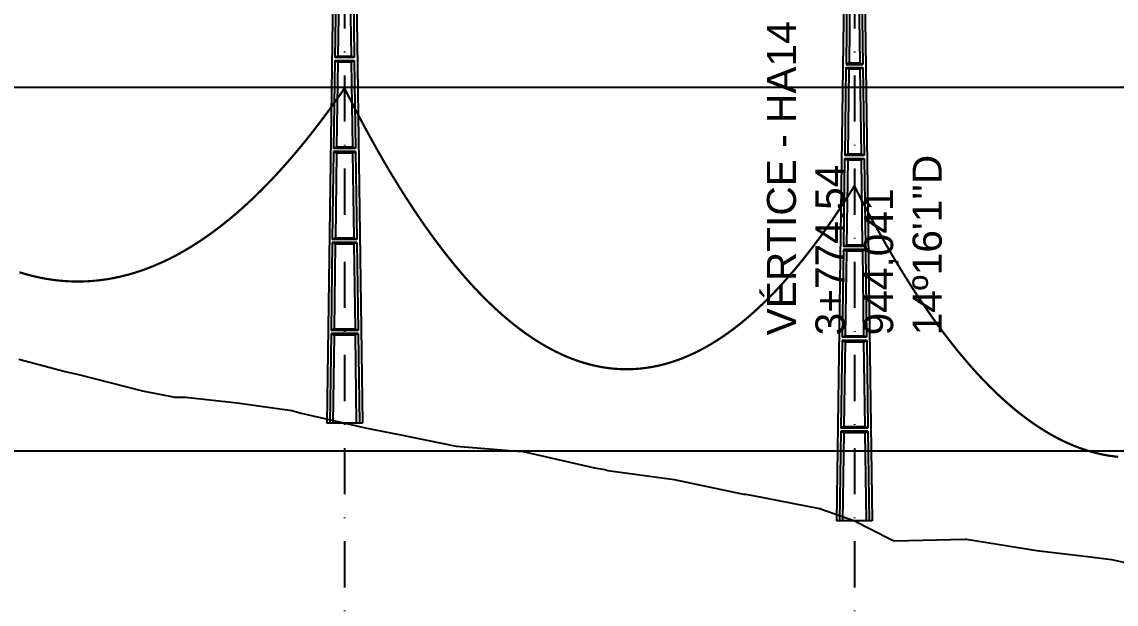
# Model space of a CAD drawing. Header units: metres. Extents: x -121 to 9872, y 3505 to 10721.
# Drawn here: x 3710.2 to 3860.5, y 9429 to 9509 of the extents above; entities that cross this region are included whole.
import ezdxf

# ---------------------------------------------------------------- set-up
doc = ezdxf.new("R2010")
doc.units = ezdxf.units.M
doc.linetypes.add('DASHDOT', pattern=[25.4, 12.7, -6.35, 0, -6.35])
for name, color, linetype in [('CON-EOL- PROJEÇÃO', 22, 'Continuous'), ('Grade', 9, 'Continuous'), ('Ind.Rot', 8, 'DASHDOT'), ('Modelo_CotaTerreno_Perfil', 7, 'Continuous'), ('Perfil - Texto Geral', 7, 'Continuous'), ('POSTE DT', 7, 'Continuous')]:
    doc.layers.add(name, color=color, linetype=linetype)
doc.styles.add('Arial', font='arial.ttf')

# ---------------------------------------------------------------- blocks, each defined once
blk = doc.blocks.new('*U1')
at = {"layer": 'POSTE DT', "extrusion": (0, 1, 0)}
for p, q in [((-3.31, 378.23), (-4.05, 262)), ((-3.31, 378.23), (3.31, 378.23)), ((3.31, 378.23), (4.06, 262)), ((-4.05, 262), (-7.72, 0)), ((-4.05, 262), (-4.05, 262)), ((-2.73, 262), (-3.08, 237.05)), ((-2.73, 262), (2.75, 262)), ((-1.42, 262), (-1.77, 237.57)), ((1.43, 262), (1.77, 237.57)), ((2.75, 262), (3.1, 237.05)), ((4.06, 262), (7.72, 0)), ((3.1, 237.05), (-3.08, 237.05)), ((-3.1, 235.74), (-3.63, 197.65)), ((3.11, 235.73), (-3.1, 235.74)), ((-1.8, 235.21), (-2.32, 198.19)), ((1.8, 235.21), (2.32, 198.19)), ((3.11, 235.73), (3.65, 197.65)), ((-3.65, 196.34), (-4.19, 158.25)), ((-2.35, 195.8), (-2.87, 158.8)), ((2.35, 195.8), (2.87, 158.8)), ((3.66, 196.34), (4.2, 158.25)), ((-4.21, 156.94), (-4.74, 118.85)), ((-2.9, 156.39), (-3.42, 119.41)), ((2.91, 156.39), (3.42, 119.41)), ((4.21, 156.94), (4.75, 118.85)), ((4.75, 118.85), (-4.74, 118.85)), ((-4.76, 117.54), (-5.29, 79.45)), ((4.77, 117.54), (-4.76, 117.54)), ((-3.46, 116.98), (-3.97, 80.02)), ((3.46, 116.98), (3.98, 80.02)), ((4.77, 117.54), (5.3, 79.45)), ((-5.31, 78.14), (-5.85, 40.06)), ((5.32, 78.14), (-5.31, 78.14)), ((5.3, 79.45), (-5.29, 79.45)), ((-4.01, 77.57), (-4.53, 40.63)), ((4.01, 77.57), (4.53, 40.63)), ((5.32, 78.14), (5.85, 40.06)), ((-5.86, 38.74), (-6.41, 0)), ((5.87, 38.74), (-5.86, 38.74)), ((5.85, 40.06), (-5.85, 40.06)), ((-4.56, 38.17), (-5.1, 0)), ((4.56, 38.17), (5.1, 0)), ((5.87, 38.74), (6.41, 0)), ((-6.41, 0), (-7.72, 0)), ((-5.1, 0), (-6.41, 0)), ((5.1, 0), (-5.1, 0)), ((6.41, 0), (5.1, 0)), ((7.72, 0), (6.41, 0))]:
    blk.add_line(p, q, dxfattribs=at)
at = {"layer": 'POSTE DT', "ltscale": 3}
for points in [[(-3.65, 196.34), (3.66, 196.34)], [(-3.63, 197.65), (3.65, 197.65)], [(-4.21, 156.94), (4.21, 156.94)], [(4.2, 158.25), (-4.19, 158.25)]]:
    blk.add_lwpolyline(points, dxfattribs=at)
at = {"layer": 'POSTE DT'}
for points, knots in [([(0.25, 309.94), (0.25, 309.93), (0.25, 309.93), (0.25, 309.92), (0.25, 309.91), (0.25, 309.9), (0.25, 309.89), (0.24, 309.85), (0.22, 309.82), (0.19, 309.77), (0.16, 309.74), (0.11, 309.71), (0.08, 309.7), (0.01, 309.68), (-0.02, 309.68), (-0.08, 309.7), (-0.11, 309.71), (-0.16, 309.74), (-0.18, 309.76), (-0.21, 309.8), (-0.22, 309.82), (-0.24, 309.85), (-0.24, 309.87), (-0.25, 309.89), (-0.25, 309.9), (-0.25, 309.92), (-0.25, 309.92), (-0.25, 309.93), (-0.25, 309.94), (-0.25, 309.95), (-0.25, 309.95), (-0.25, 309.96), (-0.25, 309.97), (-0.24, 310), (-0.23, 310.02), (-0.21, 310.07), (-0.2, 310.09), (-0.15, 310.14), (-0.13, 310.15), (-0.07, 310.18), (-0.03, 310.19), (0.03, 310.19), (0.06, 310.18), (0.12, 310.16), (0.14, 310.14), (0.18, 310.11), (0.2, 310.09), (0.21, 310.06), (0.22, 310.05), (0.23, 310.04), (0.24, 310.01), (0.24, 309.99), (0.25, 309.97), (0.25, 309.96), (0.25, 309.95), (0.25, 309.94), (0.25, 309.94), (0.25, 309.94), (0.25, 309.94)], [-54.728303, -54.728303, -54.728303, -54.728303, -54.309038, -54.309038, -53.647169, -53.647169, -52.532885, -52.532885, -48.86224, -48.86224, -45.282765, -45.282765, -41.52867, -41.52867, -37.867486, -37.867486, -34.454589, -34.454589, -31.301423, -31.301423, -28.48103, -28.48103, -26.961755, -26.961755, -25.7544, -25.7544, -25.136228, -25.136228, -24.64409, -24.64409, -24.094201, -24.094201, -23.191199, -23.191199, -20.494482, -20.494482, -17.342863, -17.342863, -13.645538, -13.645538, -9.835989, -9.835989, -6.296781, -6.296781, -3.005029, -3.005029, 0, 0, 0, 1.527594, 1.527594, 3.697216, 3.697216, 4.489727, 4.489727, 5.01438, 5.01438, 5.095313, 5.095313, 5.095313, 5.095313]), ([(-1.77, 237.57), (-1.99, 237.49), (-2.21, 237.4), (-2.64, 237.22), (-2.86, 237.14), (-3.08, 237.05)], [0, 0, 0, 0, 56.660495, 56.660495, 113.412826, 113.412826, 113.412826, 113.412826]), ([(1.77, 237.57), (1.18, 237.57), (0.59, 237.57), (-0.59, 237.57), (-1.18, 237.57), (-1.77, 237.57)], [0, 0, 0, 0, 67.306894, 67.306894, 134.614447, 134.614447, 134.614447, 134.614447]), ([(3.1, 237.05), (2.87, 237.14), (2.65, 237.23), (2.21, 237.4), (1.99, 237.49), (1.77, 237.57)], [0, 0, 0, 0, 56.738948, 56.738948, 113.38731, 113.38731, 113.38731, 113.38731]), ([(-3.1, 235.74), (-2.88, 235.65), (-2.67, 235.56), (-2.23, 235.39), (-2.02, 235.3), (-1.8, 235.21)], [0.055576, 0.055576, 0.055576, 0.055576, 56.767409, 56.767409, 113.50757, 113.50757, 113.50757, 113.50757]), ([(-1.8, 235.21), (-1.2, 235.21), (-0.6, 235.21), (0.6, 235.21), (1.2, 235.21), (1.8, 235.21)], [0, 0, 0, 0, 68.567797, 68.567797, 137.136247, 137.136247, 137.136247, 137.136247]), ([(1.8, 235.21), (2.02, 235.3), (2.24, 235.38), (2.68, 235.56), (2.89, 235.65), (3.11, 235.73)], [0, 0, 0, 0, 56.845349, 56.845349, 113.599799, 113.599799, 113.599799, 113.599799]), ([(-3.65, 196.34), (-3.43, 196.25), (-3.22, 196.16), (-2.78, 195.98), (-2.57, 195.89), (-2.35, 195.8)], [0.054307, 0.054307, 0.054307, 0.054307, 63.527131, 63.527131, 127.063246, 127.063246, 127.063246, 127.063246]), ([(-2.32, 198.19), (-2.54, 198.1), (-2.76, 198.01), (-3.2, 197.83), (-3.41, 197.74), (-3.63, 197.65)], [0, 0, 0, 0, 63.412073, 63.412073, 126.777421, 126.777421, 126.777421, 126.777421]), ([(-2.35, 195.8), (-1.57, 195.8), (-0.78, 195.8), (0.79, 195.8), (1.57, 195.8), (2.35, 195.8)], [0, 0, 0, 0, 89.585713, 89.585713, 179.17191, 179.17191, 179.17191, 179.17191]), ([(2.32, 198.19), (1.55, 198.19), (0.77, 198.19), (-0.77, 198.19), (-1.55, 198.19), (-2.32, 198.19)], [0, 0, 0, 0, 88.31008, 88.31008, 176.620652, 176.620652, 176.620652, 176.620652]), ([(3.65, 197.65), (3.43, 197.74), (3.2, 197.83), (2.76, 198.01), (2.54, 198.1), (2.32, 198.19)], [0, 0, 0, 0, 63.488119, 63.488119, 126.880939, 126.880939, 126.880939, 126.880939]), ([(2.35, 195.8), (2.57, 195.89), (2.79, 195.98), (3.23, 196.16), (3.45, 196.25), (3.66, 196.34)], [0, 0, 0, 0, 63.60246, 63.60246, 127.109696, 127.109696, 127.109696, 127.109696]), ([(-4.21, 156.94), (-3.99, 156.85), (-3.77, 156.75), (-3.34, 156.57), (-3.12, 156.48), (-2.9, 156.39)], [0.053423, 0.053423, 0.053423, 0.053423, 70.429742, 70.429742, 140.90167, 140.90167, 140.90167, 140.90167]), ([(-2.87, 158.8), (-3.09, 158.71), (-3.31, 158.62), (-3.75, 158.43), (-3.97, 158.34), (-4.19, 158.25)], [0, 0, 0, 0, 70.301707, 70.301707, 140.590947, 140.590947, 140.590947, 140.590947]), ([(-2.9, 156.39), (-1.94, 156.39), (-0.97, 156.39), (0.97, 156.39), (1.94, 156.39), (2.91, 156.39)], [0, 0, 0, 0, 110.60219, 110.60219, 221.20473, 221.20473, 221.20473, 221.20473]), ([(2.87, 158.8), (1.92, 158.8), (0.96, 158.8), (-0.96, 158.8), (-1.91, 158.8), (-2.87, 158.8)], [0, 0, 0, 0, 109.314454, 109.314454, 218.629264, 218.629264, 218.629264, 218.629264]), ([(4.2, 158.25), (3.98, 158.34), (3.76, 158.44), (3.31, 158.62), (3.09, 158.71), (2.87, 158.8)], [0, 0, 0, 0, 70.379198, 70.379198, 140.659718, 140.659718, 140.659718, 140.659718]), ([(2.91, 156.39), (3.12, 156.48), (3.34, 156.57), (3.78, 156.75), (4, 156.85), (4.21, 156.94)], [0, 0, 0, 0, 70.506649, 70.506649, 140.914701, 140.914701, 140.914701, 140.914701]), ([(-3.42, 119.41), (-3.64, 119.32), (-3.86, 119.23), (-4.3, 119.04), (-4.52, 118.95), (-4.74, 118.85)], [0, 0, 0, 0, 77.299547, 77.299547, 154.618634, 154.618634, 154.618634, 154.618634]), ([(3.42, 119.41), (2.28, 119.41), (1.14, 119.41), (-1.14, 119.41), (-2.28, 119.41), (-3.42, 119.41)], [0, 0, 0, 0, 130.319901, 130.319901, 260.640046, 260.640046, 260.640046, 260.640046]), ([(4.75, 118.85), (4.53, 118.95), (4.31, 119.04), (3.87, 119.23), (3.64, 119.32), (3.42, 119.41)], [0, 0, 0, 0, 77.381597, 77.381597, 154.66183, 154.66183, 154.66183, 154.66183]), ([(-4.76, 117.54), (-4.54, 117.45), (-4.32, 117.35), (-3.89, 117.17), (-3.67, 117.07), (-3.46, 116.98)], [0.052784, 0.052784, 0.052784, 0.052784, 77.438432, 77.438432, 154.950301, 154.950301, 154.950301, 154.950301]), ([(-3.46, 116.98), (-2.3, 116.98), (-1.15, 116.98), (1.15, 116.98), (2.31, 116.98), (3.46, 116.98)], [0, 0, 0, 0, 131.617604, 131.617604, 263.235447, 263.235447, 263.235447, 263.235447]), ([(3.46, 116.98), (3.68, 117.07), (3.89, 117.17), (4.33, 117.35), (4.55, 117.45), (4.77, 117.54)], [0, 0, 0, 0, 77.520013, 77.520013, 154.938747, 154.938747, 154.938747, 154.938747]), ([(-5.31, 78.14), (-5.09, 78.05), (-4.88, 77.95), (-4.44, 77.76), (-4.23, 77.67), (-4.01, 77.57)], [0.052308, 0.052308, 0.052308, 0.052308, 84.527725, 84.527725, 169.158824, 169.158824, 169.158824, 169.158824]), ([(-3.97, 80.02), (-4.19, 79.93), (-4.41, 79.83), (-4.85, 79.64), (-5.07, 79.55), (-5.29, 79.45)], [0, 0, 0, 0, 84.379671, 84.379671, 168.809376, 168.809376, 168.809376, 168.809376]), ([(-4.01, 77.57), (-2.67, 77.57), (-1.34, 77.57), (1.34, 77.57), (2.67, 77.57), (4.01, 77.57)], [0, 0, 0, 0, 152.632212, 152.632212, 305.264569, 305.264569, 305.264569, 305.264569]), ([(3.98, 80.02), (2.65, 80.02), (1.33, 80.02), (-1.32, 80.02), (-2.65, 80.02), (-3.97, 80.02)], [0, 0, 0, 0, 151.326157, 151.326157, 302.652465, 302.652465, 302.652465, 302.652465]), ([(5.3, 79.45), (5.08, 79.55), (4.86, 79.64), (4.42, 79.83), (4.2, 79.93), (3.98, 80.02)], [0, 0, 0, 0, 84.46863, 84.46863, 168.833721, 168.833721, 168.833721, 168.833721]), ([(4.01, 77.57), (4.23, 77.67), (4.45, 77.76), (4.88, 77.95), (5.1, 78.05), (5.32, 78.14)], [0, 0, 0, 0, 84.616316, 84.616316, 169.129178, 169.129178, 169.129178, 169.129178]), ([(-5.86, 38.74), (-5.65, 38.65), (-5.43, 38.55), (-5, 38.36), (-4.78, 38.26), (-4.56, 38.17)], [0.026524, 0.026524, 0.026524, 0.026524, 91.679563, 91.679563, 183.466041, 183.466041, 183.466041, 183.466041]), ([(-4.53, 40.63), (-4.75, 40.53), (-4.97, 40.44), (-5.41, 40.25), (-5.63, 40.15), (-5.85, 40.06)], [0, 0, 0, 0, 91.523648, 91.523648, 183.126775, 183.126775, 183.126775, 183.126775]), ([(-4.56, 38.17), (-3.04, 38.17), (-1.52, 38.17), (1.52, 38.17), (3.04, 38.17), (4.56, 38.17)], [0, 0, 0, 0, 173.646192, 173.646192, 347.292451, 347.292451, 347.292451, 347.292451]), ([(4.53, 40.63), (3.02, 40.63), (1.51, 40.63), (-1.51, 40.63), (-3.02, 40.63), (-4.53, 40.63)], [0, 0, 0, 0, 172.33304, 172.33304, 344.666151, 344.666151, 344.666151, 344.666151]), ([(5.85, 40.06), (5.63, 40.15), (5.41, 40.25), (4.97, 40.44), (4.75, 40.53), (4.53, 40.63)], [0, 0, 0, 0, 91.621326, 91.621326, 183.137324, 183.137324, 183.137324, 183.137324]), ([(4.56, 38.17), (4.78, 38.26), (5, 38.36), (5.43, 38.55), (5.65, 38.65), (5.87, 38.74)], [0, 0, 0, 0, 91.776928, 91.776928, 183.448614, 183.448614, 183.448614, 183.448614])]:
    blk.add_open_spline(points, degree=3, knots=knots, dxfattribs=at)

msp = doc.modelspace()

# ---------------------------------------------------------------- linework, layer by layer
at = {"layer": 'CON-EOL- PROJEÇÃO', "const_width": 0.3}
for points in [[(3709.888, 9474.561), (3710.305, 9474.432), (3710.722, 9474.31), (3711.14, 9474.194), (3711.557, 9474.086), (3711.974, 9473.984), (3712.391, 9473.89), (3712.809, 9473.802), (3713.226, 9473.721), (3713.643, 9473.647), (3714.06, 9473.58), (3714.478, 9473.519), (3714.895, 9473.466), (3715.312, 9473.419), (3715.729, 9473.38), (3716.147, 9473.347), (3716.564, 9473.321), (3716.981, 9473.302), (3717.399, 9473.29), (3717.816, 9473.285), (3718.233, 9473.287), (3718.65, 9473.296), (3719.068, 9473.311), (3719.485, 9473.333), (3719.902, 9473.363), (3720.319, 9473.399), (3720.737, 9473.442), (3721.154, 9473.492), (3721.571, 9473.549), (3721.988, 9473.612), (3722.406, 9473.683), (3722.823, 9473.76), (3723.24, 9473.845), (3723.657, 9473.936), (3724.075, 9474.034), (3724.492, 9474.139), (3724.909, 9474.251), (3725.327, 9474.37), (3725.744, 9474.495), (3726.161, 9474.628), (3726.578, 9474.767), (3726.996, 9474.914), (3727.413, 9475.067), (3727.83, 9475.227), (3728.247, 9475.394), (3728.665, 9475.568), (3729.082, 9475.749), (3729.499, 9475.936), (3729.916, 9476.131), (3730.334, 9476.332), (3730.751, 9476.541), (3731.168, 9476.756), (3731.585, 9476.978), (3732.003, 9477.207), (3732.42, 9477.443), (3732.837, 9477.686), (3733.255, 9477.936), (3733.672, 9478.192), (3734.089, 9478.456), (3734.506, 9478.726), (3734.924, 9479.004), (3735.341, 9479.288), (3735.758, 9479.579), (3736.175, 9479.877), (3736.593, 9480.182), (3737.01, 9480.494), (3737.427, 9480.813), (3737.844, 9481.138), (3738.262, 9481.471), (3738.679, 9481.81), (3739.096, 9482.157), (3739.514, 9482.51), (3739.931, 9482.87), (3740.348, 9483.237), (3740.765, 9483.611), (3741.183, 9483.992), (3741.6, 9484.38), (3742.017, 9484.775), (3742.434, 9485.177), (3742.852, 9485.585), (3743.269, 9486.001), (3743.686, 9486.423), (3744.103, 9486.853), (3744.521, 9487.289), (3744.938, 9487.732), (3745.355, 9488.182), (3745.772, 9488.639), (3746.19, 9489.103), (3746.607, 9489.574), (3747.024, 9490.052), (3747.442, 9490.537), (3747.859, 9491.029), (3748.276, 9491.527), (3748.693, 9492.033), (3749.111, 9492.545), (3749.528, 9493.065), (3749.945, 9493.591), (3750.362, 9494.124), (3750.78, 9494.665), (3751.197, 9495.212), (3751.614, 9495.766), (3752.031, 9496.327), (3752.449, 9496.895), (3752.866, 9497.47), (3753.283, 9498.052), (3753.7, 9498.641), (3754.118, 9499.237), (3754.535, 9499.84)], [(3754.535, 9499.84), (3754.883, 9499.146), (3755.232, 9498.459), (3755.58, 9497.778), (3755.928, 9497.103), (3756.276, 9496.435), (3756.625, 9495.773), (3756.973, 9495.118), (3757.321, 9494.468), (3757.669, 9493.826), (3758.018, 9493.189), (3758.366, 9492.559), (3758.714, 9491.935), (3759.062, 9491.317), (3759.411, 9490.706), (3759.759, 9490.101), (3760.107, 9489.502), (3760.455, 9488.91), (3760.804, 9488.324), (3761.152, 9487.744), (3761.5, 9487.171), (3761.849, 9486.604), (3762.197, 9486.043), (3762.545, 9485.488), (3762.893, 9484.94), (3763.242, 9484.398), (3763.59, 9483.863), (3763.938, 9483.334), (3764.286, 9482.811), (3764.635, 9482.294), (3764.983, 9481.784), (3765.331, 9481.28), (3765.679, 9480.782), (3766.028, 9480.29), (3766.376, 9479.805), (3766.724, 9479.326), (3767.072, 9478.853), (3767.421, 9478.387), (3767.769, 9477.927), (3768.117, 9477.473), (3768.466, 9477.026), (3768.814, 9476.585), (3769.162, 9476.15), (3769.51, 9475.721), (3769.859, 9475.299), (3770.207, 9474.882), (3770.555, 9474.472), (3770.903, 9474.069), (3771.252, 9473.672), (3771.6, 9473.28), (3771.948, 9472.896), (3772.296, 9472.517), (3772.645, 9472.145), (3772.993, 9471.779), (3773.341, 9471.419), (3773.69, 9471.066), (3774.038, 9470.718), (3774.386, 9470.377), (3774.734, 9470.043), (3775.083, 9469.714), (3775.431, 9469.392), (3775.779, 9469.076), (3776.127, 9468.766), (3776.476, 9468.463), (3776.824, 9468.166), (3777.172, 9467.875), (3777.52, 9467.59), (3777.869, 9467.311), (3778.217, 9467.039), (3778.565, 9466.773), (3778.913, 9466.514), (3779.262, 9466.26), (3779.61, 9466.013), (3779.958, 9465.772), (3780.307, 9465.537), (3780.655, 9465.309), (3781.003, 9465.086), (3781.351, 9464.87), (3781.7, 9464.66), (3782.048, 9464.457), (3782.396, 9464.26), (3782.744, 9464.068), (3783.093, 9463.884), (3783.441, 9463.705), (3783.789, 9463.533), (3784.137, 9463.367), (3784.486, 9463.207), (3784.834, 9463.053), (3785.182, 9462.905), (3785.53, 9462.764), (3785.879, 9462.629), (3786.227, 9462.501), (3786.575, 9462.378), (3786.924, 9462.262), (3787.272, 9462.152), (3787.62, 9462.048), (3787.968, 9461.95), (3788.317, 9461.859), (3788.665, 9461.774), (3789.013, 9461.695), (3789.361, 9461.622), (3789.71, 9461.556), (3790.058, 9461.495), (3790.406, 9461.441), (3790.754, 9461.394), (3791.103, 9461.352), (3791.451, 9461.317), (3791.799, 9461.288), (3792.147, 9461.265), (3792.496, 9461.248), (3792.844, 9461.238), (3793.192, 9461.234), (3793.541, 9461.236), (3793.889, 9461.244), (3794.237, 9461.258), (3794.585, 9461.279), (3794.934, 9461.306), (3795.282, 9461.339), (3795.63, 9461.379), (3795.978, 9461.424), (3796.327, 9461.476), (3796.675, 9461.534), (3797.023, 9461.599), (3797.371, 9461.669), (3797.72, 9461.746), (3798.068, 9461.829), (3798.416, 9461.918), (3798.764, 9462.013), (3799.113, 9462.115), (3799.461, 9462.223), (3799.809, 9462.337), (3800.158, 9462.458), (3800.506, 9462.584), (3800.854, 9462.717), (3801.202, 9462.856), (3801.551, 9463.001), (3801.899, 9463.153), (3802.247, 9463.311), (3802.595, 9463.475), (3802.944, 9463.645), (3803.292, 9463.821), (3803.64, 9464.004), (3803.988, 9464.193), (3804.337, 9464.388), (3804.685, 9464.59), (3805.033, 9464.797), (3805.381, 9465.011), (3805.73, 9465.231), (3806.078, 9465.458), (3806.426, 9465.69), (3806.775, 9465.929), (3807.123, 9466.174), (3807.471, 9466.426), (3807.819, 9466.683), (3808.168, 9466.947), (3808.516, 9467.217), (3808.864, 9467.493), (3809.212, 9467.776), (3809.561, 9468.065), (3809.909, 9468.36), (3810.257, 9468.661), (3810.605, 9468.969), (3810.954, 9469.282), (3811.302, 9469.603), (3811.65, 9469.929), (3811.999, 9470.261), (3812.347, 9470.6), (3812.695, 9470.945), (3813.043, 9471.297), (3813.392, 9471.654), (3813.74, 9472.018), (3814.088, 9472.388), (3814.436, 9472.765), (3814.785, 9473.147), (3815.133, 9473.536), (3815.481, 9473.931), (3815.829, 9474.333), (3816.178, 9474.741), (3816.526, 9475.155), (3816.874, 9475.575), (3817.222, 9476.001), (3817.571, 9476.434), (3817.919, 9476.873), (3818.267, 9477.318), (3818.616, 9477.77), (3818.964, 9478.228), (3819.312, 9478.692), (3819.66, 9479.163), (3820.009, 9479.639), (3820.357, 9480.123), (3820.705, 9480.612), (3821.053, 9481.108), (3821.402, 9481.609), (3821.75, 9482.118), (3822.098, 9482.632), (3822.446, 9483.153), (3822.795, 9483.68), (3823.143, 9484.213), (3823.491, 9484.753), (3823.839, 9485.299), (3824.188, 9485.851), (3824.536, 9486.41)], [(3824.536, 9486.41), (3824.884, 9485.728), (3825.233, 9485.053), (3825.581, 9484.384), (3825.929, 9483.721), (3826.277, 9483.065), (3826.626, 9482.415), (3826.974, 9481.772), (3827.322, 9481.135), (3827.67, 9480.504), (3828.019, 9479.879), (3828.367, 9479.261), (3828.715, 9478.649), (3829.063, 9478.043), (3829.412, 9477.444), (3829.76, 9476.851), (3830.108, 9476.264), (3830.456, 9475.684), (3830.805, 9475.11), (3831.153, 9474.542), (3831.501, 9473.98), (3831.849, 9473.425), (3832.198, 9472.877), (3832.546, 9472.334), (3832.894, 9471.798), (3833.242, 9471.268), (3833.591, 9470.744), (3833.939, 9470.227), (3834.287, 9469.716), (3834.636, 9469.211), (3834.984, 9468.712), (3835.332, 9468.22), (3835.68, 9467.735), (3836.029, 9467.255), (3836.377, 9466.782), (3836.725, 9466.315), (3837.073, 9465.854), (3837.422, 9465.399), (3837.77, 9464.951), (3838.118, 9464.509), (3838.466, 9464.074), (3838.815, 9463.644), (3839.163, 9463.221), (3839.511, 9462.804), (3839.859, 9462.394), (3840.208, 9461.989), (3840.556, 9461.592), (3840.904, 9461.2), (3841.252, 9460.814), (3841.601, 9460.435), (3841.949, 9460.062), (3842.297, 9459.695), (3842.645, 9459.335), (3842.994, 9458.981), (3843.342, 9458.633), (3843.69, 9458.291), (3844.038, 9457.956), (3844.387, 9457.627), (3844.735, 9457.304), (3845.083, 9456.987), (3845.432, 9456.677), (3845.78, 9456.373), (3846.128, 9456.075), (3846.476, 9455.783), (3846.825, 9455.498), (3847.173, 9455.219), (3847.521, 9454.946), (3847.869, 9454.679), (3848.218, 9454.419), (3848.566, 9454.165), (3848.914, 9453.917), (3849.262, 9453.675), (3849.611, 9453.44), (3849.959, 9453.21), (3850.307, 9452.987), (3850.655, 9452.771), (3851.004, 9452.56), (3851.352, 9452.356), (3851.7, 9452.158), (3852.048, 9451.966), (3852.397, 9451.781), (3852.745, 9451.601), (3853.093, 9451.428), (3853.441, 9451.262), (3853.79, 9451.101), (3854.138, 9450.947), (3854.486, 9450.799), (3854.835, 9450.657), (3855.183, 9450.521), (3855.531, 9450.391), (3855.879, 9450.268), (3856.228, 9450.151), (3856.576, 9450.041), (3856.924, 9449.936), (3857.272, 9449.838), (3857.621, 9449.746), (3857.969, 9449.66), (3858.317, 9449.58), (3858.665, 9449.507), (3859.014, 9449.44), (3859.362, 9449.379), (3859.71, 9449.324), (3860.058, 9449.276), (3860.407, 9449.234), (3860.755, 9449.198)]]:
    msp.add_lwpolyline(points, dxfattribs=at)
at = {"layer": 'Grade'}
for points in [[(0, 9500), (9859.453, 9500)], [(0, 9450), (9859.453, 9450)]]:
    msp.add_lwpolyline(points, dxfattribs=at)
at = {"layer": 'Ind.Rot', "linetype": 'DASHDOT', "ltscale": 0.5}
for points in [[(3754.535, 10500), (3754.535, 8300)], [(3824.536, 10500), (3824.536, 8300)]]:
    msp.add_lwpolyline(points, dxfattribs=at)
at = {"layer": 'Modelo_CotaTerreno_Perfil', "linetype": 'Continuous', "lineweight": -3}
msp.add_lwpolyline([(3709.817, 9462.615), (3716.157, 9460.909), (3718, 9460.489), (3726.811, 9458.248), (3731.24, 9457.374), (3732.688, 9457.4), (3739.794, 9456.628), (3747.295, 9455.543), (3748.56, 9455.205), (3757.586, 9453.14), (3760.835, 9452.496), (3761.792, 9452.29), (3769.853, 9450.664), (3778.319, 9449.985), (3779.053, 9449.933), (3788.838, 9447.679), (3790.251, 9447.434), (3790.701, 9447.324), (3799.781, 9446.076), (3809.31, 9444.079), (3809.608, 9444.047), (3810.349, 9443.924), (3819.741, 9442.099), (3819.863, 9442.075), (3819.89, 9442.07), (3824.462, 9440.443), (3829.516, 9437.874), (3830.015, 9437.676), (3839.759, 9437.906), (3839.796, 9437.899), (3839.912, 9437.874), (3849.859, 9436.277), (3849.938, 9436.293), (3856.904, 9435.438), (3859.835, 9435.09), (3869.716, 9432.894)], dxfattribs=at)

# ---------------------------------------------------------------- block references
at = {"layer": 'POSTE DT', "xscale": 0.3172702451939489, "yscale": 0.3172702451939489, "zscale": 0.3172702451939489}
for p in [(3754.535, 9453.84), (3824.536, 9440.41)]:
    msp.add_blockref('*U1', p, dxfattribs=at)

# ---------------------------------------------------------------- texts
at = {"layer": 'Perfil - Texto Geral', "linetype": 'ByBlock', "insert": (3824.552, 9465.884), "char_height": 4, "width": 43.81409, "attachment_point": 4, "rotation": 90, "style": 'Arial'}
msp.add_mtext("VÉRTICE - HA14\\P3+774.54\\P944,041\\P14º16'1''D", dxfattribs=at)

doc.saveas('drawing.dxf')
